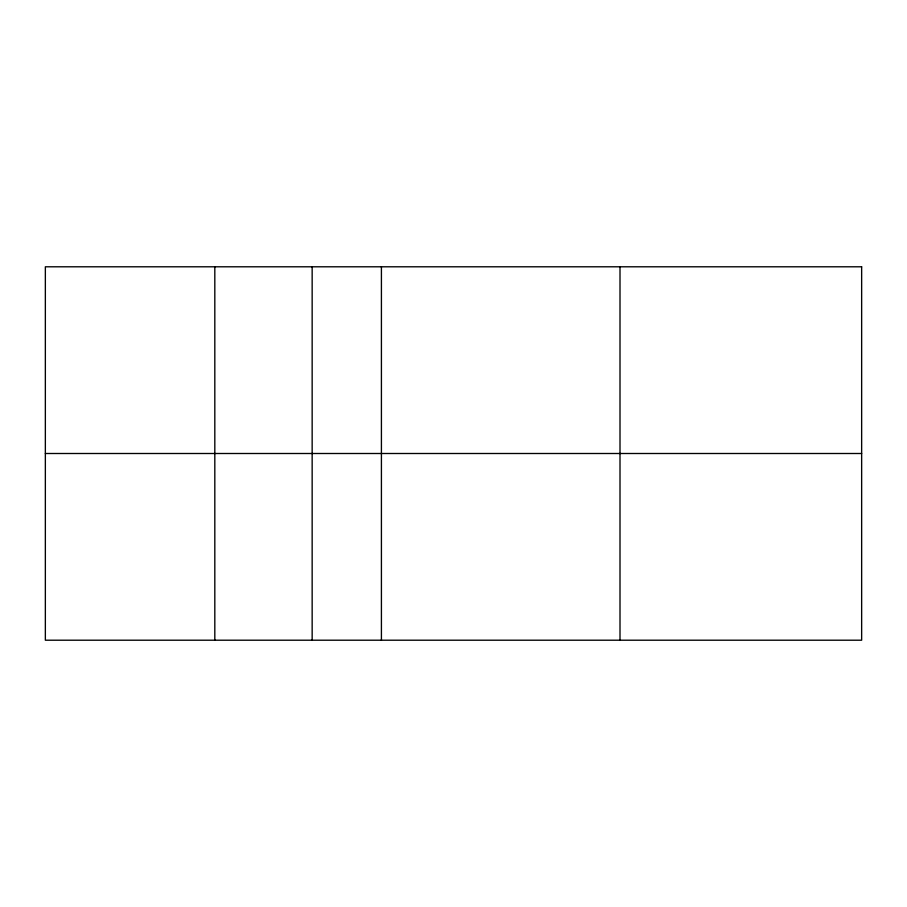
<?xml version="1.0" encoding="UTF-8"?>
<svg xmlns="http://www.w3.org/2000/svg" width="907" height="907" viewBox="0 0 907 907"><rect width="100%" height="100%" fill="white"/><g stroke="black" fill="none" stroke-linecap="round" stroke-linejoin="round"><path stroke-width="1.36" d="M45.35 453.5L861.65 453.5M620.003 266.794L620.003 640.206M381.416 266.794L381.416 640.206M312.155 266.794L312.155 640.206M214.812 266.794L214.812 640.206M861.65 266.794L45.35 266.794L45.35 640.206L861.65 640.206L861.65 266.794"/></g></svg>
